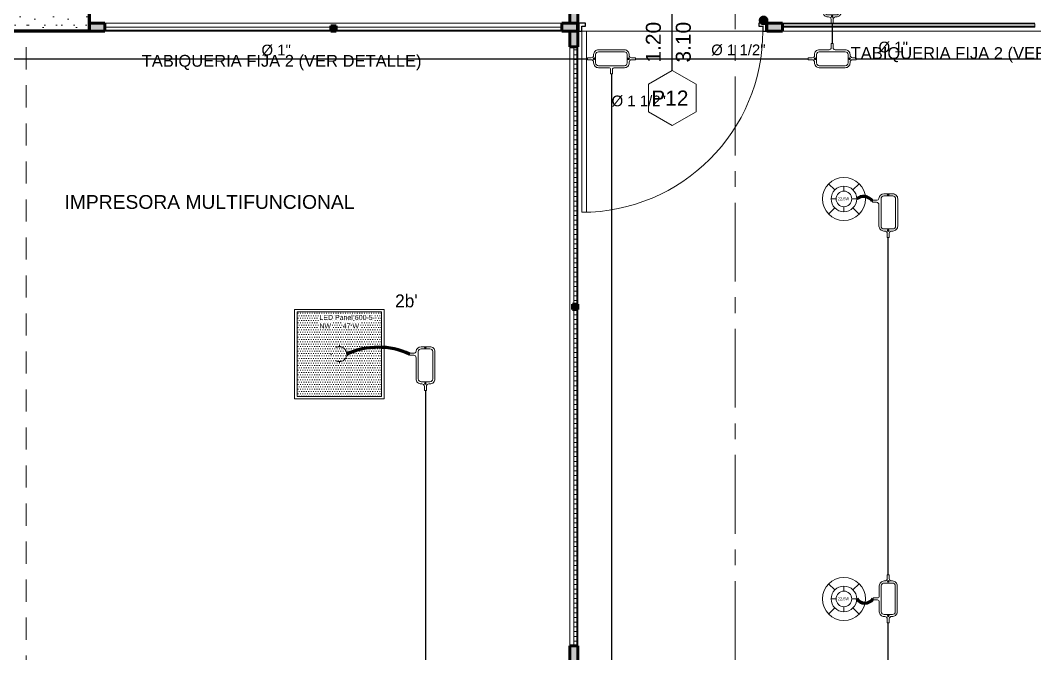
# Model space of a CAD drawing. Header units: inches. Extents: x -38 to 5698, y -33 to 92.
# Drawn here: x 109.03 to 115.47, y 25.75 to 29.77 of the extents above; entities that cross this region are included whole.
import ezdxf
from ezdxf.lldxf.tags import DXFTag

# ---------------------------------------------------------------- set-up
doc = ezdxf.new("R2010")
doc.units = ezdxf.units.IN
doc.header["$MEASUREMENT"] = 0
doc.set_wipeout_variables(frame=1)
for name, pattern in [('CONTINUA', [0]), ('DASHED', [0.75, 0.5, -0.25]), ('Hidden Line', [0.195611, 0.141111, -0.0545]), ('HIDDEN2', [0.1875, 0.125, -0.0625]), ('Punto & Raya', [0.65, 0.5, -0.075, 0, -0.075]), ('Wipeout_Contour', [1, 0, -1])]:
    doc.linetypes.add(name, pattern=pattern)
for name, color, linetype, lineweight in [('00_IE_Luminarias', 6, 'Continuous', 30), ('01 IE LUM LED EMP DN570B', 3, 'Continuous', 13), ('ALUMBRADO_CONDUIT', 30, 'CONDUIT1', 30), ('Bancas', 1, 'Continuous', 13), ('CABLEADO EXT.', 3, 'PVCSUBT', 30), ('Luminarias', 5, 'Continuous', 20), ('pulsador', 4, 'Continuous', 40), ('Simb_Alumbrado', 140, 'CONTINUA', 30)]:
    doc.layers.add(name, color=color, linetype=linetype, lineweight=lineweight)
for name, color, linetype in [('02 _ ARQ _ ALB _ Muros Interiores', 7, 'Continuous'), ('02 _ ARQ _ ZON _ Espacio.3D', 7, 'Continuous'), ('08 _ STR _ EXT _ 06 Columnas', 7, 'Continuous'), ('08 _ STR _ EXT _ 09 Vigas', 7, 'Continuous'), ('1TEXT', 8, 'Continuous'), ('Acabado - Muros', 7, 'Continuous'), ('Marcador - Secciones', 251, 'Continuous'), ('Notas - Etiquetas', 251, 'Continuous')]:
    doc.layers.add(name, color=color, linetype=linetype)
doc.styles.add('Arial', font='arial.ttf')
doc.styles.add('Estilo_Generado_4', font='swisse.ttf')
doc.styles.add('{18b73a54-fa43-428c-adcb-c1c7bbdf2c84}', font='Simplex.shx')
tags = doc.linetypes.add('CONDUIT', pattern='A,1.5,-0.210535,["con",{18b73a54-fa43-428c-adcb-c1c7bbdf2c84},S=0.2,R=0,X=0,Y=-0.065594],-0.702384', length=2.412919).pattern_tags.tags
tags[6] = DXFTag(74, 10)
tags = doc.linetypes.add('CONDUIT1', pattern='A,1,-0.19772,["con",{18b73a54-fa43-428c-adcb-c1c7bbdf2c84},S=0.2,R=0,X=0,Y=-0.065594],-0.593642', length=1.791362).pattern_tags.tags
tags[6] = DXFTag(74, 10)
tags = doc.linetypes.add('PVCSUBT', pattern='A,0.6,-0.3,0.6,-0.075691,["PVC",Standard,S=0.2,R=0,X=0,Y=-0.093724],-0.621005', length=2.196696).pattern_tags.tags
tags[10] = DXFTag(74, 10)
pattern_1 = [(0, (92.500015, 3e-09), (0, 0.03), [])]

# ---------------------------------------------------------------- blocks, each defined once
blk = doc.blocks.new('LUMINARIA 2')
at = {"layer": '01 IE LUM LED EMP DN570B'}
for p, q in [((-0.094, 0.094), (-0.159, 0.158)), ((0.094, 0.094), (0.159, 0.158)), ((-0.094, -0.094), (-0.159, -0.158)), ((0.094, -0.094), (0.159, -0.158))]:
    blk.add_line(p, q, dxfattribs=at)
at = {"layer": '01 IE LUM LED EMP DN570B', "ltscale": 0.4}
for p, q in [((0, 0.081), (0, 0.133)), ((-0.081, 0), (-0.133, 0)), ((0.081, 0), (0.133, 0)), ((0, -0.081), (0, -0.133))]:
    blk.add_line(p, q, dxfattribs=at)
at = {"layer": '01 IE LUM LED EMP DN570B'}
for radius in [0.224, 0.133]:
    blk.add_circle((0, 0), radius, dxfattribs=at)
at = {"layer": '01 IE LUM LED EMP DN570B', "ltscale": 0.4}
blk.add_circle((0, 0), 0.0813, dxfattribs=at)
at = {"layer": '01 IE LUM LED EMP DN570B', "color": 8, "linetype": 'ByBlock', "lineweight": 80, "insert": (-0.065, 0.016), "char_height": 0.03, "width": 0.17858, "attachment_point": 1}
blk.add_mtext('{\\C3;22.5W}', dxfattribs=at)
blk = doc.blocks.new('*U270')
at = {"layer": 'Luminarias', "linetype": 'DASHED', "lineweight": 0, "ltscale": 0.05}
blk.add_lwpolyline([(0, -0.0045), (0, 0.0045)], dxfattribs=at)
blk = doc.blocks.new('*U271')
at = {"color": 0, "linetype": 'ByBlock', "lineweight": -2, "transparency": 16777216}
for p, rotation in [((-0.05, 0), 90), ((0, -0.05), 180), ((0.05, 0), 269.9999999999999)]:
    blk.add_blockref('*U270', p, dxfattribs=dict(at, rotation=rotation))
blk.add_blockref('*U270', (0, 0.05), dxfattribs=at)
blk = doc.blocks.new('PANEL LED 50W')
at = {"layer": 'Luminarias'}
h = blk.add_hatch(dxfattribs=at)
h.set_pattern_fill('DOTS', color=4, scale=0.009097)
h.set_pattern_definition([(0, (0, -2e-14), (0.0072206, 0.01444116), [0, -0.01444116])])
h.paths.add_polyline_path([(-0.2574, -0.2574), (0.2574, -0.2574), (0.2574, 0.2574), (-0.2574, 0.2574)])
h.paths.add_polyline_path([(-0.1296, 0.0974), (0.1849, 0.0974), (0.1849, 0.2469), (-0.1296, 0.2469)], flags=24)
at = {"layer": 'Luminarias', "color": 4, "lineweight": 0}
for points in [[(-0.2729, 0.2729), (0.2729, 0.2729), (0.2729, -0.2729), (-0.2729, -0.2729)], [(-0.2574, -0.2574), (0.2574, -0.2574), (0.2574, 0.2574), (-0.2574, 0.2574)]]:
    blk.add_lwpolyline(points, close=True, dxfattribs=at)
at = {"layer": 'Luminarias', "color": 4, "linetype": 'DASHED', "lineweight": 0, "ltscale": 0.01}
blk.add_circle((0, 0), 0.0455, dxfattribs=at)
at = {"color": 4}
blk.add_blockref('*U271', (0, 0), dxfattribs=at)
at = {"layer": 'Luminarias', "color": 4, "insert": (-0.1218, 0.2392), "char_height": 0.030929, "width": 0.382855, "attachment_point": 1}
blk.add_mtext('{\\Ftxt|c0;LED Panel 600-5 - NW      47 W}', dxfattribs=at)
blk = doc.blocks.new('CAJA OVAL TIPO L')
at = {"layer": 'Simb_Alumbrado', "lineweight": 13}
blk.add_lwpolyline([(-0.0491, -0.079), (-0.0491, -0.0343, -0.380413), (-0.0258, -0.0088), (-0.0258, -0.0088, 0.341426), (-0.0164, 0.0033), (-0.0164, 0.0236), (-0.0063, 0.0236), (-0.0063, 0.0033, 0.414214), (0.0063, -0.0092), (0.1138, -0.0092, -0.414214), (0.1388, -0.0343), (0.1388, -0.0382, 0.414214), (0.1513, -0.0508), (0.1716, -0.0508), (0.1716, -0.0609), (0.1513, -0.0609, 0.414214), (0.1388, -0.0734), (0.1388, -0.079, -0.414214), (0.1138, -0.104), (-0.0241, -0.104, -0.414214), (-0.0491, -0.079, 0.414214)], format="xyb", dxfattribs=at)
blk.add_lwpolyline([(-0.0241, -0.0199), (0.1138, -0.0199, -0.414214), (0.1282, -0.0343), (0.1282, -0.079, -0.414214), (0.1138, -0.0934), (-0.0241, -0.0934, -0.414214), (-0.0384, -0.079), (-0.0384, -0.0343, -0.414214)], format="xyb", close=True, dxfattribs=at)
for points in [[(-0.0483, -0.0558), (-0.0395, -0.0558)], [(-0.0439, -0.0514), (-0.0439, -0.0602)], [(0.1323, -0.0558), (0.1411, -0.0558)], [(0.1367, -0.0514), (0.1367, -0.0602)]]:
    blk.add_lwpolyline(points, dxfattribs=at)
for centre in [(-0.0439, -0.0558), (0.1367, -0.0558)]:
    blk.add_circle(centre, 0.00438, dxfattribs=at)
blk = doc.blocks.new('oval t')
at = {"layer": 'Simb_Alumbrado', "lineweight": 13}
blk.add_lwpolyline([(0.0141, 0.0102, -0.414214), (0.0041, 0.0202), (0.0041, 0.0416), (-0.0056, 0.0416), (-0.0056, 0.0202, -0.414214), (-0.0156, 0.0102), (-0.0659, 0.0102, 0.414214), (-0.0899, -0.0138), (-0.0899, -0.0183, -0.414214), (-0.1019, -0.0303), (-0.1213, -0.0303), (-0.1213, -0.04), (-0.1016, -0.04, -0.451917), (-0.0897, -0.0535, 0.451917), (-0.0659, -0.0805), (0.0659, -0.0805, 0.414214), (0.0899, -0.0566), (0.0899, -0.0512, -0.398753), (0.1019, -0.0401), (0.1213, -0.0401), (0.1213, -0.0304), (0.1019, -0.0304, -0.368669), (0.0899, -0.0176), (0.0899, -0.0138, 0.414214), (0.0659, 0.0102), (0.0141, 0.0102)], format="xyb", dxfattribs=at)
blk.add_lwpolyline([(-0.0659, 0), (0.0659, 0, -0.414214), (0.0797, -0.0138), (0.0797, -0.0566, -0.414214), (0.0659, -0.0703), (-0.0659, -0.0703, -0.414214), (-0.0797, -0.0566), (-0.0797, -0.0138, -0.414214)], format="xyb", close=True, dxfattribs=at)
for points in [[(-0.0911, -0.0352), (-0.0828, -0.0352)], [(-0.0869, -0.031), (-0.0869, -0.0394)], [(0.0837, -0.0352), (0.0921, -0.0352)], [(0.0879, -0.031), (0.0879, -0.0394)]]:
    blk.add_lwpolyline(points, dxfattribs=at)
for centre in [(-0.0869, -0.0352), (0.0879, -0.0352)]:
    blk.add_circle(centre, 0.00419, dxfattribs=at)
blk = doc.blocks.new('pulsador')
at = {"layer": 'pulsador', "lineweight": 40}
h = blk.add_hatch(color=4, dxfattribs=at)
h.dxf.hatch_style = 1
h.paths.add_polyline_path([(246.2314, 46.0882, 1), (246.279, 46.0882, 1)])
h.paths.add_polyline_path([(246.2786, 46.0882, -1), (246.2317, 46.0882, -1)], flags=16)
h.paths.add_polyline_path([(246.271, 46.0882, -1), (246.2393, 46.0882, -1)], flags=0)
at = {"layer": 'pulsador'}
h = blk.add_hatch(color=4, dxfattribs=at)
h.dxf.hatch_style = 1
h.paths.add_polyline_path([(246.2393, 46.0882, 1), (246.271, 46.0882, 1)])
at = {"layer": 'pulsador', "color": 4, "lineweight": 50}
blk.add_circle((246.2552, 46.0882), 0.0238, dxfattribs=at)
at = {"layer": 'pulsador', "color": 4, "lineweight": 40}
blk.add_circle((246.2552, 46.0882), 0.0235, dxfattribs=at)
at = {"layer": 'pulsador', "color": 4}
blk.add_circle((246.2552, 46.0882), 0.0159, dxfattribs=at)

msp = doc.modelspace()

# ---------------------------------------------------------------- hatches: boundary and pattern name
at = {"layer": '08 _ STR _ EXT _ 06 Columnas', "linetype": 'Continuous', "lineweight": 9}
h = msp.add_hatch(dxfattribs=at)
h.set_pattern_fill('HORMIGÓN_EN_MASA_0002', style=0, pattern_type=2)
h.set_pattern_definition([(0, (92.5, 3e-09), (0, 0.3897114), [0.024375, -0.200625]), (0, (92.6125, 0.19486), (0, 0.3897114), [0.024375, -0.200625]), (60, (92.5, 3e-09), (-0.3375, 0.1948557), [0.024375, -0.200625]), (60, (92.725, 3e-09), (-0.3375, 0.1948557), [0.024375, -0.200625]), (120, (92.5244, 3e-09), (0.3375, 0.1948557), [0.024375, -0.200625]), (120, (92.7494, 3e-09), (0.3375, 0.1948557), [0.024375, -0.200625]), (0, (92.500015, 0.0375), (0, 0.075), [0, -0.075, 0, -0.1125]), (45, (92.537515, 0.0375), (-0.05303301, 0.05303301), [0, -0.05625, 0, -0.09375])])
h.paths.add_polyline_path([(109.47, 29.7), (109.47, 30.1999), (109.07, 30.2), (109.07, 31.0001), (108.57, 31.0002), (108.57, 29.7)])
at = {"layer": 'Acabado - Muros', "linetype": 'Continuous', "lineweight": 0}
msp.add_hatch(color=254, dxfattribs=at).paths.add_polyline_path([(112.57, 29.85), (112.52, 29.85), (112.52, 29.75), (112.57, 29.75)])

# ---------------------------------------------------------------- linework, layer by layer
at = {"layer": '02 _ ARQ _ ALB _ Muros Interiores', "color": 152, "linetype": 'Continuous', "lineweight": 25}
msp.add_line((113.17, 29.45), (113.17, 29.8625), dxfattribs=at)
at = {"layer": '02 _ ARQ _ ALB _ Muros Interiores', "color": 165, "linetype": 'Continuous', "lineweight": 25}
for p, q in [((112.57, 29.75), (112.57, 29.7)), ((112.62, 29.75), (112.57, 29.75)), ((112.62, 29.73), (112.62, 29.75)), ((113.72, 29.75), (113.72, 29.73)), ((113.77, 29.75), (113.72, 29.75)), ((113.77, 29.7), (113.77, 29.75)), ((112.57, 29.7), (112.595, 29.7)), ((112.595, 29.7), (112.595, 29.73)), ((112.595, 29.73), (112.62, 29.73)), ((113.72, 29.73), (113.745, 29.73)), ((113.745, 29.73), (113.745, 29.7)), ((113.745, 29.7), (113.77, 29.7))]:
    msp.add_line(p, q, dxfattribs=at)
at = {"layer": '02 _ ARQ _ ALB _ Muros Interiores', "color": 7, "linetype": 'Continuous', "lineweight": 80}
for p, q in [((112.57, 29.7), (112.57, 29.75)), ((113.77, 29.7), (113.77, 29.75))]:
    msp.add_line(p, q, dxfattribs=at)
at = {"layer": '02 _ ARQ _ ALB _ Muros Interiores', "color": 165, "linetype": 'Continuous', "lineweight": 15}
for p, q in [((112.595, 29.7), (112.625, 29.7)), ((112.625, 29.7), (112.625, 28.55))]:
    msp.add_line(p, q, dxfattribs=at)
at = {"layer": '02 _ ARQ _ ALB _ Muros Interiores', "color": 7, "linetype": 'Continuous', "lineweight": 80, "flags": 128}
for points in [[(112.57, 29.75), (112.57, 29.75)], [(112.57, 29.75), (112.57, 29.7)]]:
    msp.add_lwpolyline(points, dxfattribs=at)
at = {"layer": '02 _ ARQ _ ALB _ Muros Interiores', "color": 251, "linetype": 'Continuous', "lineweight": 13, "flags": 128}
msp.add_lwpolyline([(113.17, 29.1), (113.3216, 29.1875), (113.3216, 29.3625), (113.17, 29.45), (113.0185, 29.3625), (113.0185, 29.1875)], close=True, dxfattribs=at)
at = {"layer": '02 _ ARQ _ ZON _ Espacio.3D', "color": 254, "linetype": 'Continuous', "lineweight": 0, "flags": 128}
for points in [[(100.82, 33.75), (100.82, 29.75), (101.57, 29.75), (101.57, 30.7), (102.07, 30.7), (102.07, 30.2), (102.57, 30.2), (102.57, 29.7), (108.57, 29.7), (108.57, 31.0002), (112.57, 31.0001), (112.57, 29.6999), (115.57, 29.7), (115.57, 30.8002), (116.07, 30.8001), (116.07, 30.2), (116.67, 30.1999), (116.67, 29.7), (122.57, 29.7), (122.57, 30.6), (122.812, 30.6), (122.812, 39)], [(143.92, 29.7), (115.57, 29.7), (112.57, 29.7), (112.57, 17.4), (137.07, 17.4)]]:
    msp.add_lwpolyline(points, dxfattribs=at)
at = {"layer": '02 _ ARQ _ ZON _ Espacio.3D', "color": 9, "linetype": 'Continuous', "lineweight": 5, "flags": 128}
msp.add_lwpolyline([(109.07, 30.2), (109.47, 30.1999), (109.47, 29.75), (112.52, 29.75), (112.52, 30.9501), (109.07, 30.9501)], close=True, dxfattribs=at)
at = {"layer": '02 _ ARQ _ ZON _ Espacio.3D', "color": 254, "linetype": 'Continuous', "lineweight": 0, "flags": 128}
msp.add_lwpolyline([(100.8201, 17.4), (112.52, 17.4), (112.52, 29.6999), (100.82, 29.7), (100.82, 27.9653), (102.07, 27.9653), (102.07, 27.7902), (100.82, 27.7902)], close=True, dxfattribs=at)
at = {"layer": '08 _ STR _ EXT _ 06 Columnas', "color": 7, "linetype": 'Continuous', "lineweight": 80, "flags": 128}
msp.add_lwpolyline([(109.47, 29.7), (108.57, 29.7), (108.57, 31.0002), (109.07, 31.0001), (109.07, 30.2), (109.47, 30.1999)], close=True, dxfattribs=at)
at = {"layer": '08 _ STR _ EXT _ 09 Vigas', "color": 251, "linetype": 'Hidden Line', "lineweight": 13}
msp.add_line((109.07, 17.4), (109.07, 29.7), dxfattribs=at)
at = {"layer": 'Acabado - Muros', "color": 7, "linetype": 'Continuous', "lineweight": 60}
for p, q in [((112.52, 29.85), (112.52, 29.75)), ((112.57, 29.85), (112.57, 29.75)), ((109.47, 29.75), (109.47, 29.7)), ((112.57, 29.75), (112.52, 29.75)), ((112.57, 29.75), (112.57, 29.7)), ((113.77, 29.75), (113.77, 29.7)), ((112.57, 29.6999), (112.52, 29.6999))]:
    msp.add_line(p, q, dxfattribs=at)
at = {"layer": 'ALUMBRADO_CONDUIT', "color": 30, "lineweight": 30, "ltscale": 0.4, "true_color": 0xf26722}
for p, q in [((112.9358, 29.5241), (114.0333, 29.5241)), ((114.3376, 29.5241), (116.3532, 29.5241)), ((112.7847, 29.4278), (112.7847, 17.6058)), ((114.5406, 26.2506), (114.5401, 28.3903)), ((111.603, 27.4206), (111.603, 23.7011)), ((114.5411, 23.7131), (114.5407, 25.9464))]:
    msp.add_line(p, q, dxfattribs=at)
at = {"layer": 'CABLEADO EXT.', "color": 3, "lineweight": 80}
for centre, radius, start, end in [((114.3838, 28.5821), 0.0685, 34.04261, 129.51298), ((111.3048, 27.2177), 0.4764, 65.37023, 114.84937), ((114.3927, 26.1364), 0.0653, 216.55479, 323.44521)]:
    msp.add_arc(centre, radius, start, end, dxfattribs=at)
at = {"layer": 'Marcador - Secciones', "color": 251, "linetype": 'Punto & Raya', "lineweight": 13}
msp.add_line((113.57, 46.2111), (113.57, 0.8878), dxfattribs=at)

# ---------------------------------------------------------------- block references
at = {"color": 4, "lineweight": 40}
msp.add_blockref('pulsador', (-132.5058, -16.3209), dxfattribs=at)
at = {"layer": '01 IE LUM LED EMP DN570B', "xscale": 0.6105334384153049, "yscale": 0.6105334384153049, "zscale": 0.6105334384153049}
for p in [(114.2593, 28.635), (114.2593, 26.0975)]:
    msp.add_blockref('LUMINARIA 2', p, dxfattribs=at)
at = {"layer": 'ALUMBRADO_CONDUIT', "linetype": 'CONDUIT', "lineweight": 30, "xscale": -1.253906979044094, "yscale": 1.253906979044094, "zscale": 1.253906979044094, "rotation": 90}
for p in [(114.4702, 28.6055), (111.533, 27.6358)]:
    msp.add_blockref('CAJA OVAL TIPO L', p, dxfattribs=at)
at = {"layer": 'ALUMBRADO_CONDUIT', "xscale": 1.041283452965173, "yscale": 1.041283452965173, "zscale": 1.041283452965173}
msp.add_blockref('PANEL LED 50W', (111.0573, 27.65), dxfattribs=at)
at = {"layer": 'Bancas', "color": 252, "true_color": 0x939598, "xscale": 1.253906979044094, "yscale": 1.253906979044094, "zscale": 1.253906979044094}
msp.add_blockref('oval t', (114.1854, 29.5682), dxfattribs=at)
for p, rotation in [((112.7837, 29.48), 180), ((114.4966, 26.0985), 90)]:
    msp.add_blockref('oval t', p, dxfattribs=dict(at, rotation=rotation))

# ---------------------------------------------------------------- texts
at = {"layer": '00_IE_Luminarias', "color": 6, "linetype": 'HIDDEN2'}
msp.add_text("2b'", height=0.08174, dxfattribs=at).set_placement((111.4112, 27.9473))
at = {"layer": '02 _ ARQ _ ALB _ Muros Interiores', "color": 251, "lineweight": 25, "char_height": 0.095, "attachment_point": 7, "rotation": 90, "style": 'Estilo_Generado_4'}
for s, insert in [('\\A1;{\\pql;\\pt0;\\fSwis721 Ex BT|b0|i0|c0|p34;1.20\\fSwis721 Ex BT|b0|i0|c0|p34;\\A1{\\H.66x;\\S^  ;}\\fSwis721 Ex BT|b0|i0|c0|p34;\\fSwis721 Ex BT|b0|i0|c0|p34;}', (113.125, 29.5)), ('\\A1;{\\pql;\\pt0;\\fSwis721 Ex BT|b0|i0|c0|p34;3.10\\fSwis721 Ex BT|b0|i0|c0|p34;\\A1{\\H.66x;\\S^  ;}\\fSwis721 Ex BT|b0|i0|c0|p34;\\fSwis721 Ex BT|b0|i0|c0|p34;}', (113.315, 29.5))]:
    msp.add_mtext(s, dxfattribs=dict(at, insert=insert))
at = {"layer": '02 _ ARQ _ ALB _ Muros Interiores', "color": 251, "lineweight": 25, "insert": (113.0367, 29.2275), "char_height": 0.095, "attachment_point": 7, "style": 'Estilo_Generado_4'}
msp.add_mtext('\\A1;{\\pql;\\pt0;\\fSwis721 Ex BT|b0|i0|c0|p34;P12\\fSwis721 Ex BT|b0|i0|c0|p34;\\fSwis721 Ex BT|b0|i0|c0|p34;\\fSwis721 Ex BT|b0|i0|c0|p34;}', dxfattribs=at)
at = {"layer": '1TEXT', "color": 50, "linetype": 'Continuous', "style": 'Arial'}
for s, p in [('%%C 1"', (110.563, 29.5455)), ('%%C 1 1/2"', (113.4172, 29.5467)), ('%%C 1"', (114.479, 29.5645)), ('%%C 1 1/2"', (112.7847, 29.2227))]:
    msp.add_text(s, height=0.06788, rotation=0, dxfattribs=at).set_placement(p)
at = {"layer": 'Notas - Etiquetas', "color": 8, "linetype": 'Continuous', "lineweight": 13, "char_height": 0.075, "attachment_point": 4, "style": 'Estilo_Generado_4'}
for insert in [(109.8031, 29.4998), (114.3022, 29.549)]:
    msp.add_mtext('\\A1;{\\pql;\\fSwis721 Ex BT|b0|i0|c0|p34;TABIQUERIA FIJA 2 (VER DETALLE)\\fSwis721 Ex BT|b0|i0|c0|p34; }', dxfattribs=dict(at, insert=insert))
at = {"layer": 'Notas - Etiquetas', "color": 8, "linetype": 'Continuous', "lineweight": 35, "insert": (109.313, 28.6151), "char_height": 0.0875, "attachment_point": 4, "style": 'Estilo_Generado_4'}
msp.add_mtext('\\A1;{\\pql;\\fSwis721 Ex BT|b0|i0|c0|p34;IMPRESORA MULTIFUNCIONAL}', dxfattribs=at)

# ---------------------------------------------------------------- next in the draw order: wipeouts: each hides what was drawn before it
at = {"color": 254, "linetype": 'Wipeout_Contour', "lineweight": 0, "ltscale": 4934.80044}
msp.add_wipeout([(109.57, 29.75), (109.57, 29.7), (111.0035, 29.7), (111.0035, 29.733), (111.02, 29.733), (111.02, 29.75)], dxfattribs=at).dxf.layer = 'Acabado - Muros'
at = {"color": 254, "linetype": 'Wipeout_Contour', "lineweight": 0, "ltscale": 3307.054657}
msp.add_wipeout([(115.47, 29.75), (113.87, 29.75), (113.87, 29.7), (115.47, 29.7)], dxfattribs=at).dxf.layer = 'Acabado - Muros'
at = {"color": 254, "linetype": 'Wipeout_Contour', "lineweight": 0, "ltscale": 4947.663896}
msp.add_wipeout([(112.52, 27.95), (112.52, 25.8), (112.57, 25.8), (112.57, 27.9335), (112.537, 27.9335), (112.537, 27.95)], dxfattribs=at).dxf.layer = 'Acabado - Muros'

# ---------------------------------------------------------------- next in the draw order: linework, layer by layer
at = {"layer": 'Acabado - Muros', "color": 251, "linetype": 'Continuous', "lineweight": 13, "flags": 128}
for points in [[(113.87, 29.75), (115.47, 29.75)], [(113.87, 29.7), (115.47, 29.7)]]:
    msp.add_lwpolyline(points, dxfattribs=at)

# ---------------------------------------------------------------- next in the draw order: wipeouts: each hides what was drawn before it
at = {"color": 254, "linetype": 'Wipeout_Contour', "lineweight": 0, "ltscale": 4942.615823}
msp.add_wipeout([(111.02, 29.733), (111.0365, 29.733), (111.0365, 29.7), (112.47, 29.7), (112.47, 29.75), (111.02, 29.75)], dxfattribs=at).dxf.layer = 'Acabado - Muros'
at = {"color": 254, "linetype": 'Wipeout_Contour', "lineweight": 0, "ltscale": 4947.85492}
msp.add_wipeout([(112.52, 29.5999), (112.52, 27.95), (112.537, 27.95), (112.537, 27.9665), (112.57, 27.9665), (112.57, 29.5999)], dxfattribs=at).dxf.layer = 'Acabado - Muros'

# ---------------------------------------------------------------- next in the draw order: linework, layer by layer
at = {"layer": 'Acabado - Muros', "color": 251, "linetype": 'Continuous', "lineweight": 13, "flags": 128}
for points in [[(109.57, 29.75), (112.47, 29.75)], [(109.57, 29.7), (111.0035, 29.7)], [(111.0365, 29.7), (112.47, 29.7)], [(112.52, 25.8), (112.52, 27.95), (112.52, 29.5999)], [(112.57, 27.9665), (112.57, 29.5999)], [(112.57, 25.8), (112.57, 27.9335)]]:
    msp.add_lwpolyline(points, dxfattribs=at)

# ---------------------------------------------------------------- next in the draw order: wipeouts: each hides what was drawn before it
at = {"color": 254, "linetype": 'Wipeout_Contour', "lineweight": 0, "ltscale": 3307.056096}
msp.add_wipeout([(115.47, 29.745), (113.87, 29.745), (113.87, 29.725), (115.47, 29.725)], dxfattribs=at).dxf.layer = 'Acabado - Muros'

# ---------------------------------------------------------------- next in the draw order: hatches: boundary and pattern name
at = {"layer": 'Acabado - Muros', "linetype": 'Continuous', "lineweight": 0}
msp.add_hatch(color=254, dxfattribs=at).paths.add_polyline_path([(113.87, 29.75), (113.77, 29.75), (113.77, 29.7), (113.87, 29.7)])
h = msp.add_hatch(dxfattribs=at)
h.set_pattern_fill('CONTRACHAPADO_0002', color=254, style=0, pattern_type=2)
h.set_pattern_definition(pattern_1)
h.paths.add_polyline_path([(115.47, 29.745), (113.87, 29.745), (113.87, 29.725), (115.47, 29.725)])

# ---------------------------------------------------------------- next in the draw order: linework, layer by layer
at = {"layer": 'Acabado - Muros', "color": 7, "linetype": 'Continuous', "lineweight": 60}
for p, q in [((113.87, 29.75), (113.77, 29.75)), ((113.87, 29.75), (113.87, 29.7)), ((113.87, 29.7), (113.77, 29.7))]:
    msp.add_line(p, q, dxfattribs=at)
at = {"layer": 'Acabado - Muros', "color": 7, "linetype": 'Continuous', "lineweight": 13, "flags": 128}
msp.add_lwpolyline([(115.47, 29.745), (115.47, 29.725), (113.87, 29.725), (113.87, 29.745)], close=True, dxfattribs=at)
at = {"layer": 'ALUMBRADO_CONDUIT', "color": 30, "lineweight": 30, "ltscale": 0.4, "true_color": 0xf26722}
msp.add_line((114.1845, 29.75), (114.1845, 29.6204), dxfattribs=at)

# ---------------------------------------------------------------- next in the draw order: block references
at = {"layer": 'Bancas', "color": 252, "true_color": 0x939598, "xscale": -1.253906979044094, "yscale": 1.253906979044094, "zscale": 1.253906979044094, "rotation": 90}
msp.add_blockref('oval t', (114.1403, 29.9021), dxfattribs=at)

# ---------------------------------------------------------------- next in the draw order: wipeouts: each hides what was drawn before it
at = {"color": 254, "linetype": 'Wipeout_Contour', "lineweight": 0, "ltscale": 3289.531608}
msp.add_wipeout([(111.0035, 29.705), (111.0035, 29.725), (109.57, 29.725), (109.57, 29.705)], dxfattribs=at).dxf.layer = 'Acabado - Muros'
at = {"color": 254, "linetype": 'Wipeout_Contour', "lineweight": 0, "ltscale": 3295.393801}
msp.add_wipeout([(112.47, 29.705), (112.47, 29.725), (111.0365, 29.725), (111.0365, 29.705)], dxfattribs=at).dxf.layer = 'Acabado - Muros'
at = {"color": 254, "linetype": 'Wipeout_Contour', "lineweight": 0, "ltscale": 3298.468233}
msp.add_wipeout([(112.565, 29.5999), (112.545, 29.5999), (112.545, 27.9665), (112.565, 27.9665)], dxfattribs=at).dxf.layer = 'Acabado - Muros'
at = {"color": 254, "linetype": 'Wipeout_Contour', "lineweight": 0, "ltscale": 3298.210679}
msp.add_wipeout([(112.565, 27.9335), (112.545, 27.9335), (112.545, 25.8), (112.565, 25.8)], dxfattribs=at).dxf.layer = 'Acabado - Muros'

# ---------------------------------------------------------------- next in the draw order: hatches: boundary and pattern name
at = {"layer": 'Acabado - Muros', "linetype": 'Continuous', "lineweight": 0}
for points in [[(109.57, 29.7), (109.57, 29.75), (109.47, 29.75), (109.47, 29.7)], [(112.47, 29.7), (112.57, 29.7), (112.57, 29.75), (112.47, 29.75)], [(111.0365, 29.733), (111.0035, 29.733), (111.0035, 29.7), (111.0365, 29.7)], [(112.57, 29.5999), (112.57, 29.6999), (112.52, 29.6999), (112.52, 29.5999)], [(112.537, 27.9665), (112.537, 27.9335), (112.57, 27.9335), (112.57, 27.9665)], [(112.52, 25.8), (112.52, 25.7), (112.57, 25.7), (112.57, 25.8)]]:
    msp.add_hatch(color=254, dxfattribs=at).paths.add_polyline_path(points)
h = msp.add_hatch(dxfattribs=at)
h.set_pattern_fill('CONTRACHAPADO_0002', color=254, style=0, pattern_type=2)
h.set_pattern_definition(pattern_1)
h.paths.add_polyline_path([(112.565, 29.5999), (112.545, 29.5999), (112.545, 27.9665), (112.565, 27.9665)])
h = msp.add_hatch(dxfattribs=at)
h.set_pattern_fill('CONTRACHAPADO_0002', color=254, style=0, pattern_type=2)
h.set_pattern_definition(pattern_1)
h.paths.add_polyline_path([(112.565, 27.9335), (112.545, 27.9335), (112.545, 25.8), (112.565, 25.8)])

# ---------------------------------------------------------------- next in the draw order: linework, layer by layer
at = {"layer": '02 _ ARQ _ ALB _ Muros Interiores', "color": 165, "linetype": 'Continuous', "lineweight": 15}
for p, q in [((112.595, 28.55), (112.595, 29.7)), ((112.625, 28.55), (112.595, 28.55))]:
    msp.add_line(p, q, dxfattribs=at)
at = {"layer": '02 _ ARQ _ ALB _ Muros Interiores', "color": 175, "linetype": 'Continuous', "lineweight": 15}
msp.add_arc((112.595, 29.7), 1.15, 270, 0, dxfattribs=at)
at = {"layer": '08 _ STR _ EXT _ 09 Vigas', "color": 251, "linetype": 'Hidden Line', "lineweight": 13}
msp.add_line((102.07, 29.7), (136.57, 29.7), dxfattribs=at)
at = {"layer": 'Acabado - Muros', "color": 7, "linetype": 'Continuous', "lineweight": 60}
for p, q in [((109.57, 29.75), (109.47, 29.75)), ((109.57, 29.75), (109.57, 29.7)), ((112.47, 29.75), (112.47, 29.7)), ((112.57, 29.75), (112.47, 29.75)), ((109.57, 29.7), (109.47, 29.7)), ((111.0365, 29.733), (111.0035, 29.733)), ((111.0035, 29.733), (111.0035, 29.7)), ((111.0365, 29.7), (111.0035, 29.7)), ((111.0365, 29.733), (111.0365, 29.7)), ((112.57, 29.7), (112.47, 29.7)), ((112.52, 29.6999), (112.52, 29.5999)), ((112.57, 29.6999), (112.57, 29.5999)), ((112.57, 29.5999), (112.52, 29.5999)), ((112.537, 27.9665), (112.537, 27.9335)), ((112.57, 27.9665), (112.537, 27.9665)), ((112.57, 27.9665), (112.57, 27.9335)), ((112.57, 27.9335), (112.537, 27.9335)), ((112.52, 25.8), (112.52, 25.7)), ((112.57, 25.8), (112.52, 25.8)), ((112.57, 25.8), (112.57, 25.7))]:
    msp.add_line(p, q, dxfattribs=at)
at = {"layer": 'Acabado - Muros', "color": 7, "linetype": 'Continuous', "lineweight": 13, "flags": 128}
for points in [[(111.0035, 29.705), (111.0035, 29.725), (109.57, 29.725), (109.57, 29.705)], [(112.47, 29.705), (112.47, 29.725), (111.0365, 29.725), (111.0365, 29.705)], [(112.565, 29.5999), (112.545, 29.5999), (112.545, 27.9665), (112.565, 27.9665)], [(112.565, 27.9335), (112.545, 27.9335), (112.545, 25.8), (112.565, 25.8)]]:
    msp.add_lwpolyline(points, close=True, dxfattribs=at)
at = {"layer": 'ALUMBRADO_CONDUIT', "color": 30, "lineweight": 30, "ltscale": 0.4, "true_color": 0xf26722}
msp.add_line((107.0126, 29.5241), (112.6316, 29.5241), dxfattribs=at)

doc.saveas('drawing.dxf')
